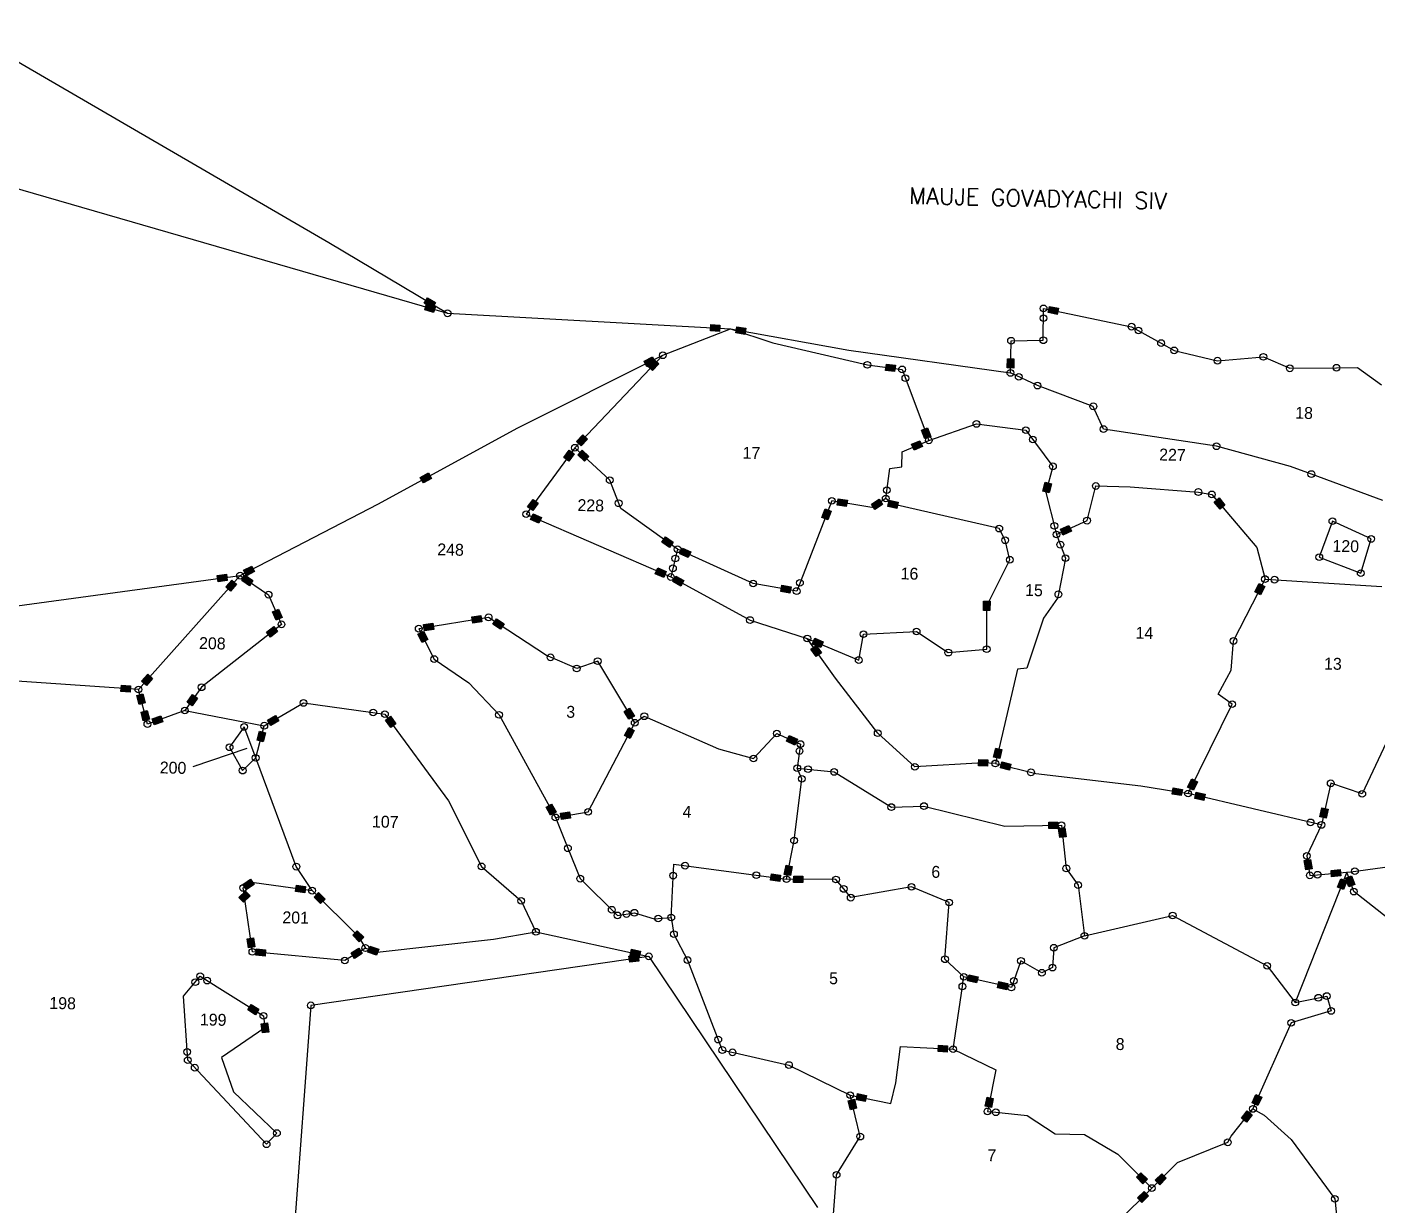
# Model space of a CAD drawing. Header units: metres. Extents: x 263404 to 269468, y 2224335 to 2228035.
# Drawn here: x 264416 to 265225, y 2227130 to 2227836 of the extents above; entities that cross this region are included whole.
import ezdxf

# ---------------------------------------------------------------- set-up
doc = ezdxf.new("R2010")
doc.units = ezdxf.units.M
doc.header["$LTSCALE"] = 0.3
for name, color, linetype in [('POLY_PARCEL', 6, 'Continuous'), ('POLY_WATER', 4, 'Continuous'), ('SYM_STONE', 1, 'Continuous'), ('TEXT_MAPOUT', 7, 'Continuous'), ('TEXT_PARCEL', 7, 'Continuous'), ('V_BOUND_LINE', 7, 'Continuous')]:
    doc.layers.add(name, color=color, linetype=linetype)
doc.styles.get("Standard").update_dxf_attribs({"font": 'simplex.shx'})
doc.styles.add('TEXT_MAP', font='', dxfattribs={"height": 2.5})
doc.styles.get('TEXT_MAP').set_extended_font_data('Kruti Dev 050')
doc.dimstyles.get("Standard").update_dxf_attribs({"dimtxt": 0.18, "dimasz": 0.18, "dimexe": 0.18, "dimexo": 0.0625, "dimgap": 0.09, "dimtad": 0, "dimtih": 1, "dimtoh": 1, "dimdec": 4, "dimzin": 0, "dimdsep": 46, "dimtxsty": 'Standard', "dimcen": 0.09, "dimadec": 0, "dimazin": 0, "dimtfac": 1, "dimtdec": 4, "dimtofl": 0, "dimtmove": 0, "dimatfit": 3, "dimfxl": 1, "dimtolj": 1, "dimtzin": 0, "dimarcsym": 0})

msp = doc.modelspace()

# ---------------------------------------------------------------- hatches: boundary and pattern name
at = {"layer": 'SYM_STONE'}
for points in [[(264658.31, 2227667.19), (264660.23, 2227670.48), (264655.47, 2227673.26), (264653.55, 2227669.97)], [(264659.19, 2227664.42), (264660.25, 2227668.08), (264654.96, 2227669.62), (264653.9, 2227665.95)], [(265032.85, 2227663.27), (265033.63, 2227667), (265028.23, 2227668.12), (265027.46, 2227664.39)], [(264825.31, 2227657.22), (264825.1, 2227653.42), (264830.6, 2227653.11), (264830.81, 2227656.92)], [(264845.64, 2227651.2), (264846.31, 2227654.96), (264840.89, 2227655.93), (264840.22, 2227652.18)], [(264785.35, 2227635.34), (264787.06, 2227631.93), (264791.98, 2227634.4), (264790.28, 2227637.81)], [(264787.66, 2227632.24), (264790.43, 2227629.61), (264794.22, 2227633.6), (264791.46, 2227636.23)], [(265006.93, 2227636.68), (265003.12, 2227636.76), (265003, 2227631.25), (265006.81, 2227631.17)], [(264930.5, 2227633.52), (264930, 2227629.74), (264935.46, 2227629.02), (264935.96, 2227632.8)], [(264955.18, 2227595.32), (264951.62, 2227593.98), (264953.56, 2227588.82), (264957.13, 2227590.17)], [(264751.39, 2227588.59), (264748.63, 2227591.22), (264744.83, 2227587.23), (264747.59, 2227584.6)], [(264952.16, 2227584.12), (264950.66, 2227587.63), (264945.59, 2227585.48), (264947.08, 2227581.97)], [(264737.16, 2227577.52), (264740.23, 2227575.27), (264743.49, 2227579.72), (264740.41, 2227581.97)], [(264749.58, 2227575.43), (264752.17, 2227578.23), (264748.14, 2227581.98), (264745.54, 2227579.18)], [(264651.22, 2227565.63), (264653.05, 2227562.29), (264657.89, 2227564.92), (264656.06, 2227568.27)], [(265029.44, 2227561.67), (265025.76, 2227562.67), (265024.31, 2227557.36), (265027.99, 2227556.35)], [(264721.85, 2227550.13), (264718.77, 2227552.38), (264715.52, 2227547.93), (264718.6, 2227545.68)], [(264897.47, 2227545.3), (264893.92, 2227546.68), (264891.92, 2227541.55), (264895.47, 2227540.16)], [(264906.51, 2227548.17), (264907.14, 2227551.93), (264901.7, 2227552.83), (264901.08, 2227549.07)], [(264921.52, 2227549.59), (264923.61, 2227546.4), (264928.22, 2227549.42), (264926.13, 2227552.61)], [(264936.73, 2227547.02), (264937.58, 2227550.74), (264932.2, 2227551.97), (264931.35, 2227548.25)], [(265130.5, 2227546.6), (265133.41, 2227549.06), (265129.86, 2227553.27), (265126.94, 2227550.81)], [(264722.34, 2227538.15), (264723.85, 2227541.64), (264718.8, 2227543.84), (264717.28, 2227540.34)], [(264798.25, 2227529.98), (264796.03, 2227526.88), (264800.51, 2227523.68), (264802.73, 2227526.78)], [(265041.37, 2227533.33), (265039.79, 2227536.8), (265034.77, 2227534.52), (265036.35, 2227531.05)], [(264811.8, 2227517.53), (264813.38, 2227521), (264808.36, 2227523.27), (264806.78, 2227519.8)], [(264529.55, 2227506.79), (264530.06, 2227503.02), (264535.52, 2227503.76), (264535.01, 2227507.54)], [(264548.8, 2227500.72), (264550.92, 2227503.89), (264546.33, 2227506.95), (264544.22, 2227503.78)], [(264551.96, 2227509.12), (264550.2, 2227512.5), (264545.31, 2227509.96), (264547.07, 2227506.58)], [(264793.57, 2227511.37), (264792.05, 2227507.87), (264797.11, 2227505.68), (264798.63, 2227509.17)], [(264807.31, 2227500.51), (264809.13, 2227503.85), (264804.28, 2227506.49), (264802.46, 2227503.14)], [(264534.66, 2227499.98), (264537.5, 2227497.45), (264541.17, 2227501.56), (264538.33, 2227504.1)], [(264867.96, 2227500.95), (264867.31, 2227497.19), (264872.75, 2227496.26), (264873.39, 2227500.02)], [(265151.4, 2227497.04), (265154.8, 2227495.31), (265157.3, 2227500.22), (265153.91, 2227501.95)], [(264988.8, 2227485.87), (264992.61, 2227485.86), (264992.63, 2227491.37), (264988.82, 2227491.38)], [(264566.18, 2227486.61), (264562.68, 2227485.09), (264564.88, 2227480.03), (264568.38, 2227481.56)], [(264682.06, 2227482.02), (264682.67, 2227478.26), (264688.11, 2227479.14), (264687.5, 2227482.9)], [(264699.32, 2227474.7), (264701.43, 2227477.88), (264696.83, 2227480.92), (264694.73, 2227477.74)], [(264559.04, 2227472.88), (264561.4, 2227469.88), (264565.73, 2227473.29), (264563.37, 2227476.29)], [(264652.33, 2227466.75), (264655.73, 2227468.48), (264653.22, 2227473.39), (264649.83, 2227471.66)], [(264659.27, 2227474.47), (264658.66, 2227478.24), (264653.22, 2227477.35), (264653.83, 2227473.59)], [(264888.52, 2227458.23), (264891.63, 2227460.44), (264888.43, 2227464.93), (264885.33, 2227462.72)], [(264891.24, 2227463.62), (264892.71, 2227467.14), (264887.63, 2227469.27), (264886.15, 2227465.75)], [(264472.08, 2227441.07), (264471.82, 2227437.27), (264477.32, 2227436.9), (264477.58, 2227440.7)], [(264490.74, 2227445.06), (264487.89, 2227447.6), (264484.22, 2227443.49), (264487.07, 2227440.95)], [(264482.66, 2227429.56), (264486.34, 2227430.52), (264484.95, 2227435.85), (264481.26, 2227434.89)], [(264511.44, 2227430.97), (264514.54, 2227428.74), (264517.76, 2227433.22), (264514.66, 2227435.45)], [(264487.54, 2227425.95), (264483.85, 2227424.99), (264485.24, 2227419.66), (264488.93, 2227420.62)], [(264776.67, 2227427.33), (264773.41, 2227425.36), (264776.25, 2227420.64), (264779.51, 2227422.6)], [(264496.98, 2227419.12), (264495.68, 2227422.7), (264490.5, 2227420.83), (264491.79, 2227417.24)], [(264566.39, 2227419.62), (264564.47, 2227422.91), (264559.71, 2227420.14), (264561.62, 2227416.85)], [(264633.52, 2227415.72), (264636.6, 2227417.97), (264633.34, 2227422.42), (264630.27, 2227420.16)], [(264553.43, 2227408.12), (264557.11, 2227407.13), (264558.54, 2227412.46), (264554.86, 2227413.44)], [(264779.48, 2227413.96), (264776.11, 2227415.73), (264773.55, 2227410.84), (264776.93, 2227409.08)], [(264872.26, 2227410.91), (264870.7, 2227407.43), (264875.73, 2227405.18), (264877.29, 2227408.66)], [(264999.73, 2227402.52), (264996.02, 2227403.39), (264994.76, 2227398.03), (264998.47, 2227397.16)], [(264991.18, 2227392.51), (264991.36, 2227396.32), (264985.85, 2227396.58), (264985.67, 2227392.77)], [(265004.22, 2227390.13), (265005.14, 2227393.83), (264999.8, 2227395.17), (264998.87, 2227391.47)], [(265116.92, 2227383.17), (265113.5, 2227384.85), (265111.06, 2227379.91), (265114.48, 2227378.22)], [(265102.45, 2227379.54), (265101.83, 2227375.77), (265107.27, 2227374.89), (265107.89, 2227378.65)], [(265120.69, 2227371.99), (265121.56, 2227375.7), (265116.2, 2227376.96), (265115.33, 2227373.25)], [(264729.94, 2227369.86), (264726.6, 2227368.02), (264729.25, 2227363.19), (264732.59, 2227365.03)], [(265195.26, 2227366.69), (265191.54, 2227367.53), (265190.33, 2227362.15), (265194.05, 2227361.31)], [(264741.3, 2227361.43), (264740.66, 2227365.19), (264735.23, 2227364.27), (264735.86, 2227360.51)], [(265027.85, 2227358.92), (265027.91, 2227355.11), (265033.42, 2227355.19), (265033.36, 2227359.01)], [(265034.38, 2227349.72), (265038.17, 2227350.15), (265037.56, 2227355.62), (265033.77, 2227355.2)], [(265184.74, 2227336.53), (265180.97, 2227335.93), (265181.83, 2227330.49), (265185.6, 2227331.09)], [(264861.66, 2227327.95), (264861.15, 2227324.17), (264866.62, 2227323.44), (264867.12, 2227327.22)], [(264874.12, 2227332.38), (264870.38, 2227333.11), (264869.33, 2227327.7), (264873.07, 2227326.97)], [(265196.98, 2227330.06), (265197.29, 2227326.26), (265202.78, 2227326.72), (265202.47, 2227330.52)], [(264551.65, 2227321.67), (264549.5, 2227324.82), (264544.95, 2227321.71), (264547.09, 2227318.56)], [(264577.03, 2227321.19), (264576.49, 2227317.42), (264581.95, 2227316.64), (264582.49, 2227320.41)], [(264880.47, 2227322.84), (264880.5, 2227326.65), (264874.99, 2227326.69), (264874.96, 2227322.88)], [(265200.86, 2227319.95), (265204.41, 2227318.54), (265206.43, 2227323.67), (265202.89, 2227325.07)], [(265207.59, 2227320.24), (265211.18, 2227321.53), (265209.3, 2227326.72), (265205.72, 2227325.42)], [(264542.57, 2227313.76), (264545.24, 2227311.03), (264549.17, 2227314.89), (264546.5, 2227317.61)], [(264591.49, 2227310.2), (264594.17, 2227312.91), (264590.25, 2227316.78), (264587.57, 2227314.07)], [(264551.32, 2227289.66), (264547.54, 2227289.12), (264548.32, 2227283.67), (264552.1, 2227284.21)], [(264613.39, 2227293.93), (264610.71, 2227291.22), (264614.63, 2227287.34), (264617.31, 2227290.06)], [(264558.19, 2227278.65), (264558.55, 2227282.45), (264553.06, 2227282.96), (264552.7, 2227279.17)], [(264609.76, 2227280.6), (264611.74, 2227277.35), (264616.45, 2227280.21), (264614.47, 2227283.46)], [(264625.03, 2227279.21), (264626.27, 2227282.82), (264621.06, 2227284.61), (264619.82, 2227281)], [(264782.25, 2227275.76), (264781.71, 2227279.53), (264776.25, 2227278.74), (264776.8, 2227274.97)], [(264777.78, 2227282.77), (264776.97, 2227279.04), (264782.35, 2227277.87), (264783.16, 2227281.59)], [(264984.6, 2227262.6), (264985.44, 2227266.31), (264980.06, 2227267.53), (264979.22, 2227263.81)], [(264997.92, 2227263.49), (264997.08, 2227259.77), (265002.46, 2227258.56), (265003.3, 2227262.28)], [(264549.88, 2227249.72), (264547.85, 2227246.49), (264552.52, 2227243.57), (264554.55, 2227246.8)], [(264556.57, 2227232.72), (264560.36, 2227233.15), (264559.74, 2227238.63), (264555.95, 2227238.2)], [(264961.72, 2227225.3), (264961.52, 2227221.49), (264967.02, 2227221.2), (264967.22, 2227225.01)], [(264909.01, 2227186.6), (264912.71, 2227187.5), (264911.41, 2227192.86), (264907.71, 2227191.96)], [(264917.91, 2227191.48), (264918.69, 2227195.21), (264913.29, 2227196.33), (264912.52, 2227192.6)], [(264994.59, 2227193.41), (264990.85, 2227194.15), (264989.77, 2227188.75), (264993.51, 2227188)], [(265155.43, 2227194.15), (265151.94, 2227195.7), (265149.71, 2227190.66), (265153.19, 2227189.11)], [(265143.33, 2227181.58), (265146.31, 2227179.19), (265149.76, 2227183.49), (265146.78, 2227185.87)], [(265083.07, 2227148.83), (265080.38, 2227146.13), (265084.3, 2227142.25), (265086.98, 2227144.95)], [(265098.27, 2227145.56), (265095.58, 2227148.27), (265091.67, 2227144.38), (265094.35, 2227141.68)], [(265081, 2227133.81), (265083.69, 2227131.1), (265087.6, 2227134.98), (265084.92, 2227137.69)]]:
    msp.add_hatch(color=256, dxfattribs=at).paths.add_polyline_path(points)

# ---------------------------------------------------------------- linework, layer by layer
at = {"layer": 'POLY_PARCEL'}
for p, q in [((264387.96, 2227745.03), (264667.57, 2227663.97)), ((264796.57, 2227638.83), (264837.15, 2227654.66)), ((264837.15, 2227654.66), (264862.56, 2227646.34)), ((264862.56, 2227646.34), (264919.12, 2227633.1)), ((264709.17, 2227595.03), (264796.57, 2227638.83)), ((264743.81, 2227583.39), (264796.57, 2227638.83)), ((264919.12, 2227633.1), (264939.94, 2227630.35)), ((264939.94, 2227630.35), (264955.98, 2227587.82)), ((265021.06, 2227620.62), (265004.84, 2227628.23)), ((265054.53, 2227608.2), (265021.06, 2227620.62)), ((265060.69, 2227594.57), (265054.53, 2227608.2)), ((264626.18, 2227549.82), (264709.17, 2227595.03)), ((264955.98, 2227587.82), (264984.48, 2227597.66)), ((264984.48, 2227597.66), (265014.09, 2227593.91)), ((265128.41, 2227584.29), (265060.69, 2227594.57)), ((264940, 2227581.03), (264955.98, 2227587.82)), ((265014.09, 2227593.91), (265030.34, 2227572.24)), ((264743.81, 2227583.39), (264714.68, 2227543.55)), ((264764.74, 2227563.95), (264743.81, 2227583.39)), ((264939.81, 2227571.99), (264940, 2227581.03)), ((265172.78, 2227572.21), (265128.41, 2227584.29)), ((264930.13, 2227552.95), (264932.6, 2227570.98)), ((264932.6, 2227570.98), (264939.81, 2227571.99)), ((265030.34, 2227572.24), (265026.07, 2227556.56)), ((265185.2, 2227567.63), (265172.78, 2227572.21)), ((264771.34, 2227546.88), (264764.74, 2227563.95)), ((265228.05, 2227551.84), (265185.2, 2227567.63)), ((265026.07, 2227556.56), (265031.89, 2227533.78)), ((265050.77, 2227539.7), (265056.07, 2227560.46)), ((265056.07, 2227560.46), (265076.71, 2227560.02)), ((265076.71, 2227560.02), (265117.47, 2227556.85)), ((265117.47, 2227556.85), (265125.56, 2227555.41)), ((265125.56, 2227555.41), (265152.49, 2227523.55)), ((264543.23, 2227506.73), (264626.18, 2227549.82)), ((264805.4, 2227522.53), (264771.34, 2227546.88)), ((264897.86, 2227551.54), (264876.78, 2227497.5)), ((264921.9, 2227547.56), (264897.86, 2227551.54)), ((264930.13, 2227552.95), (264921.9, 2227547.56)), ((264934.47, 2227549.5), (264930.13, 2227552.95)), ((264998.18, 2227534.95), (264934.47, 2227549.5)), ((264714.68, 2227543.55), (264801.34, 2227505.92)), ((265032.5, 2227531.39), (265050.77, 2227539.7)), ((265197.82, 2227539.4), (265189.95, 2227517.78)), ((265221.03, 2227528.72), (265197.82, 2227539.4)), ((265001.74, 2227527.92), (264998.18, 2227534.95)), ((265031.89, 2227533.78), (265032.5, 2227531.39)), ((265032.5, 2227531.39), (265033.09, 2227529.82)), ((265033.09, 2227529.82), (265037.83, 2227517.23)), ((264805.4, 2227522.53), (264804.85, 2227520.28)), ((264850.66, 2227501.99), (264805.4, 2227522.53)), ((265004.52, 2227516.27), (265001.74, 2227527.92)), ((265152.49, 2227523.55), (265157.43, 2227504.67)), ((265214.8, 2227508.22), (265221.03, 2227528.72)), ((264804.85, 2227520.28), (264801.94, 2227508.36)), ((264990.72, 2227488.62), (265004.52, 2227516.27)), ((265037.83, 2227517.23), (265033.6, 2227495.53)), ((265189.95, 2227517.78), (265214.8, 2227508.22)), ((264366.23, 2227482.65), (264543.23, 2227506.73)), ((264482.3, 2227438.47), (264543.23, 2227506.73)), ((264543.23, 2227506.73), (264560.3, 2227495.32)), ((264801.94, 2227508.36), (264801.34, 2227505.92)), ((264801.34, 2227505.92), (264848.81, 2227480.12)), ((264876.78, 2227497.5), (264850.66, 2227501.99)), ((265138.53, 2227467.62), (265157.43, 2227504.67)), ((265157.43, 2227504.67), (265227.46, 2227500.16)), ((264560.3, 2227495.32), (264568.05, 2227477.54)), ((265033.15, 2227493.22), (265024.78, 2227481.34)), ((265033.6, 2227495.53), (265033.15, 2227493.22)), ((264692.16, 2227481.73), (264650.29, 2227474.95)), ((264726.75, 2227458.84), (264692.16, 2227481.73)), ((264990.64, 2227462.66), (264990.72, 2227488.62)), ((265024.78, 2227481.34), (265014.64, 2227451.18)), ((264568.05, 2227477.54), (264520.17, 2227439.83)), ((264650.29, 2227474.95), (264659.58, 2227456.72)), ((264848.81, 2227480.12), (264883.14, 2227469.08)), ((264916.83, 2227471.62), (264948.64, 2227473.28)), ((264948.64, 2227473.28), (264967.63, 2227460.59)), ((264900.04, 2227445.32), (264883.14, 2227469.08)), ((264883.14, 2227469.08), (264913.95, 2227456.15)), ((264913.95, 2227456.15), (264916.83, 2227471.62)), ((265137.24, 2227450.03), (265138.53, 2227467.62)), ((264659.58, 2227456.72), (264680.25, 2227442.39)), ((264729.24, 2227457.78), (264726.75, 2227458.84)), ((264744.93, 2227451.11), (264729.24, 2227457.78)), ((264967.63, 2227460.59), (264990.64, 2227462.66)), ((264757.52, 2227455.48), (264744.93, 2227451.11)), ((264779.73, 2227418.55), (264757.52, 2227455.48)), ((265009.06, 2227450.6), (264995.82, 2227394.2)), ((265014.64, 2227451.18), (265009.06, 2227450.6)), ((265129.28, 2227435.7), (265137.24, 2227450.03)), ((264482.3, 2227438.47), (264363.84, 2227446.52)), ((264680.25, 2227442.39), (264698.39, 2227423.27)), ((264925.33, 2227412.33), (264900.04, 2227445.32)), ((264487.7, 2227417.79), (264482.3, 2227438.47)), ((264520.17, 2227439.83), (264510.14, 2227425.9)), ((265137.74, 2227429.73), (265129.28, 2227435.7)), ((264510.14, 2227425.9), (264487.7, 2227417.79)), ((264510.14, 2227425.9), (264546.24, 2227418.99)), ((264557.73, 2227416.79), (264581.21, 2227430.44)), ((264581.21, 2227430.44), (264630.01, 2227423.74)), ((265111.33, 2227376.15), (265137.74, 2227429.73)), ((264546.24, 2227418.99), (264557.73, 2227416.79)), ((264552.57, 2227397.55), (264557.73, 2227416.79)), ((264630.01, 2227423.74), (264668.13, 2227371.71)), ((264698.39, 2227423.27), (264732.18, 2227361.82)), ((264751.8, 2227365.14), (264779.73, 2227418.55)), ((264779.73, 2227418.55), (264785.46, 2227422.46)), ((264785.46, 2227422.46), (264830, 2227402.99)), ((265236.35, 2227420.02), (265215.71, 2227375.94)), ((264545.67, 2227416.04), (264536.94, 2227403.88)), ((264552.57, 2227397.55), (264545.67, 2227416.04)), ((264850.84, 2227397.11), (264864.87, 2227412.13)), ((264864.87, 2227412.13), (264879.04, 2227405.79)), ((264947.64, 2227392.16), (264925.33, 2227412.33)), ((264536.94, 2227403.88), (264544.76, 2227389.9)), ((264830, 2227402.99), (264850.84, 2227397.11)), ((264878.49, 2227401.62), (264877.14, 2227391.37)), ((264879.04, 2227405.79), (264878.49, 2227401.62)), ((264544.76, 2227389.9), (264552.57, 2227397.55)), ((264576.91, 2227332.31), (264552.57, 2227397.55)), ((264988.51, 2227394.55), (264947.64, 2227392.16)), ((264995.82, 2227394.2), (264988.51, 2227394.55)), ((264995.82, 2227394.2), (265020.05, 2227388.13)), ((264875.22, 2227347.99), (264879.83, 2227384.97)), ((264879.83, 2227384.97), (264877.14, 2227391.37)), ((264877.14, 2227391.37), (264899.27, 2227389.09)), ((264899.27, 2227389.09), (264933.5, 2227368.03)), ((265020.05, 2227388.13), (265082.98, 2227380.78)), ((265082.98, 2227380.78), (265111.33, 2227376.15)), ((265189.3, 2227357.77), (265111.33, 2227376.15)), ((265196.82, 2227382.25), (265191.2, 2227357.33)), ((265215.71, 2227375.94), (265196.82, 2227382.25)), ((264668.13, 2227371.71), (264687.95, 2227332.46)), ((264933.5, 2227368.03), (264953.06, 2227368.63)), ((264953.06, 2227368.63), (265001.59, 2227356.63)), ((264732.18, 2227361.82), (264751.8, 2227365.14)), ((264732.18, 2227361.82), (264733.16, 2227359.41)), ((264733.16, 2227359.41), (264739.69, 2227343.33)), ((265001.59, 2227356.63), (265035.47, 2227357.13)), ((265035.47, 2227357.13), (265038.36, 2227331.28)), ((265191.2, 2227357.33), (265182.46, 2227338.73)), ((265191.2, 2227357.33), (265189.3, 2227357.77)), ((264739.69, 2227343.33), (264747.08, 2227325.12)), ((264870.71, 2227324.82), (264875.22, 2227347.99)), ((265182.46, 2227338.73), (265183.72, 2227330.79)), ((264586.38, 2227317.93), (264576.91, 2227332.31)), ((264687.95, 2227332.46), (264711.64, 2227311.79)), ((264801.62, 2227301.81), (264803.1, 2227333.82)), ((264803.1, 2227333.82), (264861.41, 2227326.06)), ((265038.36, 2227331.28), (265045.4, 2227321.26)), ((265206.47, 2227328.93), (265175.57, 2227250.92)), ((265183.72, 2227330.79), (265184.3, 2227327.1)), ((265184.3, 2227327.1), (265188.93, 2227327.48)), ((265188.93, 2227327.48), (265206.47, 2227328.93)), ((265206.47, 2227328.93), (265208.95, 2227329.27)), ((265210.66, 2227317.36), (265206.47, 2227328.93)), ((265208.95, 2227329.27), (265242.54, 2227333.85)), ((264545.13, 2227319.53), (264550.36, 2227323.1)), ((264550.59, 2227281.28), (264545.13, 2227319.53)), ((264550.36, 2227323.1), (264586.38, 2227317.93)), ((264747.08, 2227325.12), (264769.4, 2227303.09)), ((264861.41, 2227326.06), (264870.71, 2227324.82)), ((264900.33, 2227324.6), (264870.71, 2227324.82)), ((264904.93, 2227318.96), (264900.33, 2227324.6)), ((264945.6, 2227320.23), (264909.18, 2227313.74)), ((264968.18, 2227310.79), (264945.6, 2227320.23)), ((265045.4, 2227321.26), (265049.2, 2227290.86)), ((264586.38, 2227317.93), (264614.01, 2227290.64)), ((264711.64, 2227311.79), (264720.53, 2227293.29)), ((264909.18, 2227313.74), (264904.93, 2227318.96)), ((265242.89, 2227292.01), (265210.66, 2227317.36)), ((264769.4, 2227303.09), (264779.51, 2227304.69)), ((264779.51, 2227304.69), (264791.33, 2227301.02)), ((264965.65, 2227276.8), (264968.18, 2227310.79)), ((265049.2, 2227290.86), (265102.07, 2227303.05)), ((265102.07, 2227303.05), (265158.69, 2227272.85)), ((264791.33, 2227301.02), (264793.82, 2227301.21)), ((264793.82, 2227301.21), (264801.62, 2227301.81)), ((264801.62, 2227301.81), (264803.23, 2227291.81)), ((264614.01, 2227290.64), (264618.28, 2227283.55)), ((264625.42, 2227281.1), (264695.07, 2227288.85)), ((264695.07, 2227288.85), (264720.53, 2227293.29)), ((264720.53, 2227293.29), (264788.18, 2227278.55)), ((264803.23, 2227291.81), (264811.37, 2227276.33)), ((265049.2, 2227290.86), (265030.91, 2227283.69)), ((264605.96, 2227276.07), (264550.59, 2227281.28)), ((264618.28, 2227283.55), (264605.96, 2227276.07)), ((264618.28, 2227283.55), (264625.42, 2227281.1)), ((265030.91, 2227283.69), (265030.06, 2227271.82)), ((264811.37, 2227276.33), (264832.21, 2227222.4)), ((264976.92, 2227266.28), (264965.65, 2227276.8)), ((265011.19, 2227275.84), (265005.41, 2227259.85)), ((265023.74, 2227268.73), (265011.19, 2227275.84)), ((265030.06, 2227271.82), (265023.74, 2227268.73)), ((265158.69, 2227272.85), (265175.57, 2227250.92)), ((264509.34, 2227254.66), (264519.36, 2227266.61)), ((264519.36, 2227266.61), (264557.2, 2227242.88)), ((264976.07, 2227260.54), (264976.62, 2227264.2)), ((264976.62, 2227264.2), (264976.92, 2227266.28)), ((265002.88, 2227260.42), (264976.92, 2227266.28)), ((264511.85, 2227216.29), (264509.34, 2227254.66)), ((264970.51, 2227222.93), (264976.07, 2227260.54)), ((265005.41, 2227259.85), (265002.88, 2227260.42)), ((265175.57, 2227250.92), (265194.4, 2227254.75)), ((265194.4, 2227254.75), (265197.04, 2227245.83)), ((264557.2, 2227242.88), (264558.15, 2227235.68)), ((265173.1, 2227238.68), (265150.22, 2227187.11)), ((265197.04, 2227245.83), (265173.1, 2227238.68)), ((264558.15, 2227235.68), (264532.16, 2227217.98)), ((264832.21, 2227222.4), (264839.84, 2227220.68)), ((264936.22, 2227202.69), (264938.9, 2227224.6)), ((264938.9, 2227224.6), (264970.51, 2227222.93)), ((264970.51, 2227222.93), (264996.05, 2227210.51)), ((264559.09, 2227165.93), (264511.85, 2227216.29)), ((264532.16, 2227217.98), (264539.29, 2227197.3)), ((264839.84, 2227220.68), (264872.14, 2227213.4)), ((264872.14, 2227213.4), (264908.85, 2227195.31)), ((264996.05, 2227210.51), (264991.64, 2227188.37)), ((264933.14, 2227190.27), (264936.22, 2227202.69)), ((264539.29, 2227197.3), (264565.31, 2227172.62)), ((264914.88, 2227170.5), (264908.85, 2227195.31)), ((264908.85, 2227195.31), (264933.14, 2227190.27)), ((264991.64, 2227188.37), (264991.1, 2227185.63)), ((264991.1, 2227185.63), (264996.05, 2227185.12)), ((264996.05, 2227185.12), (265014.83, 2227183.22)), ((265014.83, 2227183.22), (265031.74, 2227172.19)), ((265137.18, 2227170.86), (265150.22, 2227187.11)), ((265150.22, 2227187.11), (265156.99, 2227183.34)), ((265156.99, 2227183.34), (265173.01, 2227168.7)), ((264565.31, 2227172.62), (264559.09, 2227165.93)), ((264900.7, 2227147.63), (264914.88, 2227170.5)), ((265031.74, 2227172.19), (265049.27, 2227171.82)), ((265049.27, 2227171.82), (265069.17, 2227159.92)), ((265104.99, 2227154.91), (265135.08, 2227167.08)), ((265135.08, 2227167.08), (265137.18, 2227170.86)), ((265173.01, 2227168.7), (265199.28, 2227133.19)), ((265069.17, 2227159.92), (265089.61, 2227139.66)), ((265089.61, 2227139.66), (265104.99, 2227154.91)), ((264898.22, 2227116.05), (264900.7, 2227147.63)), ((265069.17, 2227119.4), (265089.61, 2227139.66)), ((265199.28, 2227133.19), (265202.77, 2227097.46))]:
    msp.add_line(p, q, dxfattribs=at)
at = {"layer": 'POLY_WATER'}
for p, q in [((264788.18, 2227278.55), (264585.59, 2227249.17)), ((264788.18, 2227278.55), (264889.17, 2227127.92)), ((264585.59, 2227249.17), (264571.19, 2227055.99))]:
    msp.add_line(p, q, dxfattribs=at)
at = {"layer": 'SYM_STONE'}
for points in [[(264655.47, 2227673.26), (264660.23, 2227670.48), (264658.31, 2227667.19), (264653.55, 2227669.97)], [(264654.96, 2227669.62), (264660.25, 2227668.08), (264659.19, 2227664.42), (264653.9, 2227665.95)], [(265028.23, 2227668.12), (265033.63, 2227667), (265032.85, 2227663.27), (265027.46, 2227664.39)], [(264830.6, 2227653.11), (264825.1, 2227653.42), (264825.31, 2227657.22), (264830.81, 2227656.92)], [(264840.89, 2227655.93), (264846.31, 2227654.96), (264845.64, 2227651.2), (264840.22, 2227652.18)], [(264791.98, 2227634.4), (264787.06, 2227631.93), (264785.35, 2227635.34), (264790.28, 2227637.81)], [(264794.22, 2227633.6), (264790.43, 2227629.61), (264787.66, 2227632.24), (264791.46, 2227636.23)], [(265003, 2227631.25), (265003.12, 2227636.76), (265006.93, 2227636.68), (265006.81, 2227631.17)], [(264935.46, 2227629.02), (264930, 2227629.74), (264930.5, 2227633.52), (264935.96, 2227632.8)], [(264953.56, 2227588.82), (264951.62, 2227593.98), (264955.18, 2227595.32), (264957.13, 2227590.17)], [(264744.83, 2227587.23), (264748.63, 2227591.22), (264751.39, 2227588.59), (264747.59, 2227584.6)], [(264945.59, 2227585.48), (264950.66, 2227587.63), (264952.16, 2227584.12), (264947.08, 2227581.97)], [(264743.49, 2227579.72), (264740.23, 2227575.27), (264737.16, 2227577.52), (264740.41, 2227581.97)], [(264748.14, 2227581.98), (264752.17, 2227578.23), (264749.58, 2227575.43), (264745.54, 2227579.18)], [(264657.89, 2227564.92), (264653.05, 2227562.29), (264651.22, 2227565.63), (264656.06, 2227568.27)], [(265024.31, 2227557.36), (265025.76, 2227562.67), (265029.44, 2227561.67), (265027.99, 2227556.35)], [(264715.52, 2227547.93), (264718.77, 2227552.38), (264721.85, 2227550.13), (264718.6, 2227545.68)], [(264891.92, 2227541.55), (264893.92, 2227546.68), (264897.47, 2227545.3), (264895.47, 2227540.16)], [(264901.7, 2227552.83), (264907.14, 2227551.93), (264906.51, 2227548.17), (264901.08, 2227549.07)], [(264928.22, 2227549.42), (264923.61, 2227546.4), (264921.52, 2227549.59), (264926.13, 2227552.61)], [(264932.2, 2227551.97), (264937.58, 2227550.74), (264936.73, 2227547.02), (264931.35, 2227548.25)], [(265129.86, 2227553.27), (265133.41, 2227549.06), (265130.5, 2227546.6), (265126.94, 2227550.81)], [(264718.8, 2227543.84), (264723.85, 2227541.64), (264722.34, 2227538.15), (264717.28, 2227540.34)], [(264800.51, 2227523.68), (264796.03, 2227526.88), (264798.25, 2227529.98), (264802.73, 2227526.78)], [(265034.77, 2227534.52), (265039.79, 2227536.8), (265041.37, 2227533.33), (265036.35, 2227531.05)], [(264808.36, 2227523.27), (264813.38, 2227521), (264811.8, 2227517.53), (264806.78, 2227519.8)], [(264535.52, 2227503.76), (264530.06, 2227503.02), (264529.55, 2227506.79), (264535.01, 2227507.54)], [(264546.33, 2227506.95), (264550.92, 2227503.89), (264548.8, 2227500.72), (264544.22, 2227503.78)], [(264545.31, 2227509.96), (264550.2, 2227512.5), (264551.96, 2227509.12), (264547.07, 2227506.58)], [(264797.11, 2227505.68), (264792.05, 2227507.87), (264793.57, 2227511.37), (264798.63, 2227509.17)], [(264804.28, 2227506.49), (264809.13, 2227503.85), (264807.31, 2227500.51), (264802.46, 2227503.14)], [(264541.17, 2227501.56), (264537.5, 2227497.45), (264534.66, 2227499.98), (264538.33, 2227504.1)], [(264872.75, 2227496.26), (264867.31, 2227497.19), (264867.96, 2227500.95), (264873.39, 2227500.02)], [(265157.3, 2227500.22), (265154.8, 2227495.31), (265151.4, 2227497.04), (265153.91, 2227501.95)], [(264992.63, 2227491.37), (264992.61, 2227485.86), (264988.8, 2227485.87), (264988.82, 2227491.38)], [(264564.88, 2227480.03), (264562.68, 2227485.09), (264566.18, 2227486.61), (264568.38, 2227481.56)], [(264688.11, 2227479.14), (264682.67, 2227478.26), (264682.06, 2227482.02), (264687.5, 2227482.9)], [(264696.83, 2227480.92), (264701.43, 2227477.88), (264699.32, 2227474.7), (264694.73, 2227477.74)], [(264565.73, 2227473.29), (264561.4, 2227469.88), (264559.04, 2227472.88), (264563.37, 2227476.29)], [(264653.22, 2227473.39), (264655.73, 2227468.48), (264652.33, 2227466.75), (264649.83, 2227471.66)], [(264653.22, 2227477.35), (264658.66, 2227478.24), (264659.27, 2227474.47), (264653.83, 2227473.59)], [(264888.43, 2227464.93), (264891.63, 2227460.44), (264888.52, 2227458.23), (264885.33, 2227462.72)], [(264887.63, 2227469.27), (264892.71, 2227467.14), (264891.24, 2227463.62), (264886.15, 2227465.75)], [(264477.32, 2227436.9), (264471.82, 2227437.27), (264472.08, 2227441.07), (264477.58, 2227440.7)], [(264484.22, 2227443.49), (264487.89, 2227447.6), (264490.74, 2227445.06), (264487.07, 2227440.95)], [(264484.95, 2227435.85), (264486.34, 2227430.52), (264482.66, 2227429.56), (264481.26, 2227434.89)], [(264517.76, 2227433.22), (264514.54, 2227428.74), (264511.44, 2227430.97), (264514.66, 2227435.45)], [(264485.24, 2227419.66), (264483.85, 2227424.99), (264487.54, 2227425.95), (264488.93, 2227420.62)], [(264776.25, 2227420.64), (264773.41, 2227425.36), (264776.67, 2227427.33), (264779.51, 2227422.6)], [(264490.5, 2227420.83), (264495.68, 2227422.7), (264496.98, 2227419.12), (264491.79, 2227417.24)], [(264559.71, 2227420.14), (264564.47, 2227422.91), (264566.39, 2227419.62), (264561.62, 2227416.85)], [(264633.34, 2227422.42), (264636.6, 2227417.97), (264633.52, 2227415.72), (264630.27, 2227420.16)], [(264558.54, 2227412.46), (264557.11, 2227407.13), (264553.43, 2227408.12), (264554.86, 2227413.44)], [(264773.55, 2227410.84), (264776.11, 2227415.73), (264779.48, 2227413.96), (264776.93, 2227409.08)], [(264875.73, 2227405.18), (264870.7, 2227407.43), (264872.26, 2227410.91), (264877.29, 2227408.66)], [(264994.76, 2227398.03), (264996.02, 2227403.39), (264999.73, 2227402.52), (264998.47, 2227397.16)], [(264985.85, 2227396.58), (264991.36, 2227396.32), (264991.18, 2227392.51), (264985.67, 2227392.77)], [(264999.8, 2227395.17), (265005.14, 2227393.83), (265004.22, 2227390.13), (264998.87, 2227391.47)], [(265111.06, 2227379.91), (265113.5, 2227384.85), (265116.92, 2227383.17), (265114.48, 2227378.22)], [(265107.27, 2227374.89), (265101.83, 2227375.77), (265102.45, 2227379.54), (265107.89, 2227378.65)], [(265116.2, 2227376.96), (265121.56, 2227375.7), (265120.69, 2227371.99), (265115.33, 2227373.25)], [(264729.25, 2227363.19), (264726.6, 2227368.02), (264729.94, 2227369.86), (264732.59, 2227365.03)], [(265190.33, 2227362.15), (265191.54, 2227367.53), (265195.26, 2227366.69), (265194.05, 2227361.31)], [(264735.23, 2227364.27), (264740.66, 2227365.19), (264741.3, 2227361.43), (264735.86, 2227360.51)], [(265033.42, 2227355.19), (265027.91, 2227355.11), (265027.85, 2227358.92), (265033.36, 2227359.01)], [(265037.56, 2227355.62), (265038.17, 2227350.15), (265034.38, 2227349.72), (265033.77, 2227355.2)], [(265181.83, 2227330.49), (265180.97, 2227335.93), (265184.74, 2227336.53), (265185.6, 2227331.09)], [(264866.62, 2227323.44), (264861.15, 2227324.17), (264861.66, 2227327.95), (264867.12, 2227327.22)], [(264869.33, 2227327.7), (264870.38, 2227333.11), (264874.12, 2227332.38), (264873.07, 2227326.97)], [(265202.78, 2227326.72), (265197.29, 2227326.26), (265196.98, 2227330.06), (265202.47, 2227330.52)], [(264544.95, 2227321.71), (264549.5, 2227324.82), (264551.65, 2227321.67), (264547.09, 2227318.56)], [(264581.95, 2227316.64), (264576.49, 2227317.42), (264577.03, 2227321.19), (264582.49, 2227320.41)], [(264874.99, 2227326.69), (264880.5, 2227326.65), (264880.47, 2227322.84), (264874.96, 2227322.88)], [(265206.43, 2227323.67), (265204.41, 2227318.54), (265200.86, 2227319.95), (265202.89, 2227325.07)], [(265209.3, 2227326.72), (265211.18, 2227321.53), (265207.59, 2227320.24), (265205.72, 2227325.42)], [(264549.17, 2227314.89), (264545.24, 2227311.03), (264542.57, 2227313.76), (264546.5, 2227317.61)], [(264590.25, 2227316.78), (264594.17, 2227312.91), (264591.49, 2227310.2), (264587.57, 2227314.07)], [(264548.32, 2227283.67), (264547.54, 2227289.12), (264551.32, 2227289.66), (264552.1, 2227284.21)], [(264614.63, 2227287.34), (264610.71, 2227291.22), (264613.39, 2227293.93), (264617.31, 2227290.06)], [(264553.06, 2227282.96), (264558.55, 2227282.45), (264558.19, 2227278.65), (264552.7, 2227279.17)], [(264616.45, 2227280.21), (264611.74, 2227277.35), (264609.76, 2227280.6), (264614.47, 2227283.46)], [(264621.06, 2227284.61), (264626.27, 2227282.82), (264625.03, 2227279.21), (264619.82, 2227281)], [(264776.25, 2227278.74), (264781.71, 2227279.53), (264782.25, 2227275.76), (264776.8, 2227274.97)], [(264782.35, 2227277.87), (264776.97, 2227279.04), (264777.78, 2227282.77), (264783.16, 2227281.59)], [(264980.06, 2227267.53), (264985.44, 2227266.31), (264984.6, 2227262.6), (264979.22, 2227263.81)], [(265002.46, 2227258.56), (264997.08, 2227259.77), (264997.92, 2227263.49), (265003.3, 2227262.28)], [(264552.52, 2227243.57), (264547.85, 2227246.49), (264549.88, 2227249.72), (264554.55, 2227246.8)], [(264559.74, 2227238.63), (264560.36, 2227233.15), (264556.57, 2227232.72), (264555.95, 2227238.2)], [(264967.02, 2227221.2), (264961.52, 2227221.49), (264961.72, 2227225.3), (264967.22, 2227225.01)], [(264911.41, 2227192.86), (264912.71, 2227187.5), (264909.01, 2227186.6), (264907.71, 2227191.96)], [(264913.29, 2227196.33), (264918.69, 2227195.21), (264917.91, 2227191.48), (264912.52, 2227192.6)], [(264989.77, 2227188.75), (264990.85, 2227194.15), (264994.59, 2227193.41), (264993.51, 2227188)], [(265149.71, 2227190.66), (265151.94, 2227195.7), (265155.43, 2227194.15), (265153.19, 2227189.11)], [(265149.76, 2227183.49), (265146.31, 2227179.19), (265143.33, 2227181.58), (265146.78, 2227185.87)], [(265084.3, 2227142.25), (265080.38, 2227146.13), (265083.07, 2227148.83), (265086.98, 2227144.95)], [(265091.67, 2227144.38), (265095.58, 2227148.27), (265098.27, 2227145.56), (265094.35, 2227141.68)], [(265087.6, 2227134.98), (265083.69, 2227131.1), (265081, 2227133.81), (265084.92, 2227137.69)]]:
    msp.add_lwpolyline(points, close=True, dxfattribs=at)
for centre in [(265024.75, 2227666.89), (264667.57, 2227663.97), (265024.7, 2227661.06), (265077.48, 2227655.95), (265081.61, 2227653.65), (265005.25, 2227647.54), (265024.58, 2227647.81), (265095.14, 2227646.11), (265103.03, 2227641.72), (264796.57, 2227638.83), (264919.12, 2227633.1), (265128.96, 2227635.56), (265156.43, 2227637.9), (264939.94, 2227630.35), (264941.91, 2227625.11), (265004.84, 2227628.23), (265009.86, 2227625.88), (265172.3, 2227631), (265200.3, 2227631.35), (265021.06, 2227620.62), (265054.53, 2227608.2), (264984.48, 2227597.66), (265014.09, 2227593.91), (265060.69, 2227594.57), (264955.98, 2227587.82), (265018.27, 2227588.34), (265128.41, 2227584.29), (264743.81, 2227583.39), (265030.34, 2227572.24), (264764.74, 2227563.95), (265056.07, 2227560.46), (265185.2, 2227567.63), (264930.13, 2227552.95), (264930.82, 2227557.99), (265117.47, 2227556.85), (265125.56, 2227555.41), (264714.68, 2227543.55), (264770.1, 2227550.1), (264897.86, 2227551.54), (265031.17, 2227536.61), (265050.77, 2227539.7), (265197.82, 2227539.4), (264998.18, 2227534.95), (265001.74, 2227527.92), (265032.5, 2227531.39), (265221.03, 2227528.72), (264805.4, 2227522.53), (265034.79, 2227525.3), (264802.61, 2227511.13), (264804.05, 2227517), (265004.52, 2227516.27), (265037.83, 2227517.23), (265189.95, 2227517.78), (264543.23, 2227506.73), (264801.34, 2227505.92), (265157.43, 2227504.67), (265163.16, 2227504.3), (265214.8, 2227508.22), (264560.3, 2227495.32), (264850.66, 2227501.99), (264876.78, 2227497.5), (264878.7, 2227502.41), (265033.6, 2227495.53), (264692.16, 2227481.73), (264848.81, 2227480.12), (264568.05, 2227477.54), (264650.29, 2227474.95), (264916.83, 2227471.62), (264948.64, 2227473.28), (264883.14, 2227469.08), (264990.64, 2227462.66), (265138.53, 2227467.62), (264659.58, 2227456.72), (264729.24, 2227457.78), (264757.52, 2227455.48), (264913.95, 2227456.15), (264967.63, 2227460.59), (264744.93, 2227451.11), (264482.3, 2227438.47), (264520.17, 2227439.83), (264581.21, 2227430.44), (264510.14, 2227425.9), (264623.02, 2227424.7), (264630.01, 2227423.74), (264698.39, 2227423.27), (264785.46, 2227422.46), (265137.74, 2227429.73), (264487.7, 2227417.79), (264545.67, 2227416.04), (264557.73, 2227416.79), (264779.73, 2227418.55), (264864.87, 2227412.13), (264925.33, 2227412.33), (264536.94, 2227403.88), (264878.49, 2227401.62), (264879.04, 2227405.79), (264544.76, 2227389.9), (264552.57, 2227397.55), (264850.84, 2227397.11), (264877.14, 2227391.37), (264883.58, 2227390.71), (264947.64, 2227392.16), (264995.82, 2227394.2), (264879.83, 2227384.97), (264899.27, 2227389.09), (265017.19, 2227388.85), (265196.82, 2227382.25), (265111.33, 2227376.15), (265215.71, 2227375.94), (264933.5, 2227368.03), (264953.06, 2227368.63), (264732.18, 2227361.82), (264751.8, 2227365.14), (265184.73, 2227358.85), (265035.47, 2227357.13), (265191.2, 2227357.33), (264739.69, 2227343.33), (264875.22, 2227347.99), (265182.46, 2227338.73), (264576.91, 2227332.31), (264687.95, 2227332.46), (264747.08, 2227325.12), (264802.78, 2227326.97), (264809.9, 2227332.91), (264852.57, 2227327.23), (265038.36, 2227331.28), (265184.3, 2227327.1), (265188.93, 2227327.48), (265211.3, 2227329.59), (264545.13, 2227319.53), (264586.38, 2227317.93), (264870.71, 2227324.82), (264900.33, 2227324.6), (264904.93, 2227318.96), (264945.6, 2227320.23), (265045.4, 2227321.26), (265210.66, 2227317.36), (264711.64, 2227311.79), (264909.18, 2227313.74), (264968.18, 2227310.79), (264765.95, 2227306.5), (264769.4, 2227303.09), (264774.81, 2227303.95), (264779.51, 2227304.69), (264793.82, 2227301.21), (264801.62, 2227301.81), (265102.07, 2227303.05), (264720.53, 2227293.29), (264803.23, 2227291.81), (265049.2, 2227290.86), (264550.59, 2227281.28), (264618.28, 2227283.55), (264788.18, 2227278.55), (264965.65, 2227276.8), (265030.91, 2227283.69), (264605.96, 2227276.07), (264811.37, 2227276.33), (265011.19, 2227275.84), (265023.74, 2227268.73), (265030.06, 2227271.82), (265158.69, 2227272.85), (264516.39, 2227263.07), (264519.36, 2227266.61), (264523.49, 2227264.02), (264976.07, 2227260.54), (264976.92, 2227266.28), (265006.88, 2227263.9), (265005.41, 2227259.85), (265189.4, 2227253.73), (265194.4, 2227254.75), (264585.59, 2227249.17), (265175.57, 2227250.92), (265197.04, 2227245.83), (264557.2, 2227242.88), (265173.1, 2227238.68), (264829.79, 2227228.66), (264511.53, 2227221.28), (264832.21, 2227222.4), (264838.31, 2227221.03), (264970.51, 2227222.93), (264511.85, 2227216.29), (264516.05, 2227211.81), (264872.14, 2227213.4), (264908.85, 2227195.31), (264991.1, 2227185.63), (264996.05, 2227185.12), (265150.22, 2227187.11), (264565.31, 2227172.62), (264559.09, 2227165.93), (264914.88, 2227170.5), (265135.08, 2227167.08), (264900.7, 2227147.63), (265089.61, 2227139.66), (265199.28, 2227133.19)]:
    msp.add_circle(centre, 2.02, dxfattribs=at)
at = {"layer": 'V_BOUND_LINE'}
for p, q in [((264374.22, 2227835.57), (264596.48, 2227706.32)), ((264596.48, 2227706.32), (264667.57, 2227663.97)), ((265024.58, 2227647.81), (265024.75, 2227666.89)), ((265024.75, 2227666.89), (265027.84, 2227666.25)), ((264667.57, 2227663.97), (264837.15, 2227654.66)), ((265027.84, 2227666.25), (265077.48, 2227655.95)), ((264837.15, 2227654.66), (264908.06, 2227641.94)), ((265077.48, 2227655.95), (265095.14, 2227646.11)), ((265004.84, 2227628.23), (265005.25, 2227647.54)), ((265005.25, 2227647.54), (265024.58, 2227647.81)), ((265095.14, 2227646.11), (265103.03, 2227641.72)), ((264908.06, 2227641.94), (265004.84, 2227628.23)), ((265103.03, 2227641.72), (265128.96, 2227635.56)), ((265128.96, 2227635.56), (265156.43, 2227637.9)), ((265156.43, 2227637.9), (265172.3, 2227631)), ((265172.3, 2227631), (265200.3, 2227631.35)), ((265200.3, 2227631.35), (265212.76, 2227631.5)), ((265212.76, 2227631.5), (265227.25, 2227621.04))]:
    msp.add_line(p, q, dxfattribs=at)

# ---------------------------------------------------------------- texts
at = {"layer": 'TEXT_MAPOUT'}
msp.add_text('MAUJE GOVADYACHI SIV', height=9.8997, rotation=358.80057, dxfattribs=at).set_placement((264944.11, 2227729.55))
at = {"layer": 'TEXT_PARCEL', "style": 'TEXT_MAP'}
for s, height, p in [('18', 7.128, (265175.47, 2227600.82)), ('17', 7.128, (264844.29, 2227576.84)), ('227', 7.128, (265093.95, 2227575.79)), ('228', 7.128, (264745.35, 2227545.47)), ('248', 7.128, (264661.34, 2227518.94)), ('120', 7.128, (265197.8, 2227521.04)), ('16', 7.128, (264939.01, 2227504.5)), ('15', 7.128, (265013.61, 2227494.56)), ('14', 7.128, (265079.81, 2227468.96)), ('208', 7.128, (264518.58, 2227462.78)), ('13', 7.128, (265192.76, 2227450.49)), ('3', 7.13, (264738.63, 2227421.59)), ('200', 7.128, (264495.04, 2227388.22)), ('4', 7.13, (264808.35, 2227361.7)), ('107', 7.128, (264622.21, 2227355.84)), ('6', 7.13, (264957.4, 2227325.68)), ('201', 7.128, (264568.52, 2227298.42)), ('5', 7.13, (264896.16, 2227261.9)), ('198', 7.128, (264428.87, 2227247.07)), ('199', 7.128, (264519.09, 2227237.19)), ('8', 7.13, (265067.87, 2227222.46)), ('7', 7.13, (264990.98, 2227155.83))]:
    msp.add_text(s, height=height, rotation=358.80057, dxfattribs=at).set_placement(p)

# ---------------------------------------------------------------- leaders
msp.add_leader([(264515.1, 2227392.28), (264547.47, 2227403.32)], dimstyle='Standard', override={"dimtxt": 2.5, "dimasz": 2.5, "dimexe": 1.25, "dimexo": 0.625, "dimgap": 0.625, "dimtad": 1, "dimtih": 0, "dimtoh": 0, "dimzin": 8, "dimcen": 2.5, "dimtofl": 1})

doc.saveas('drawing.dxf')
